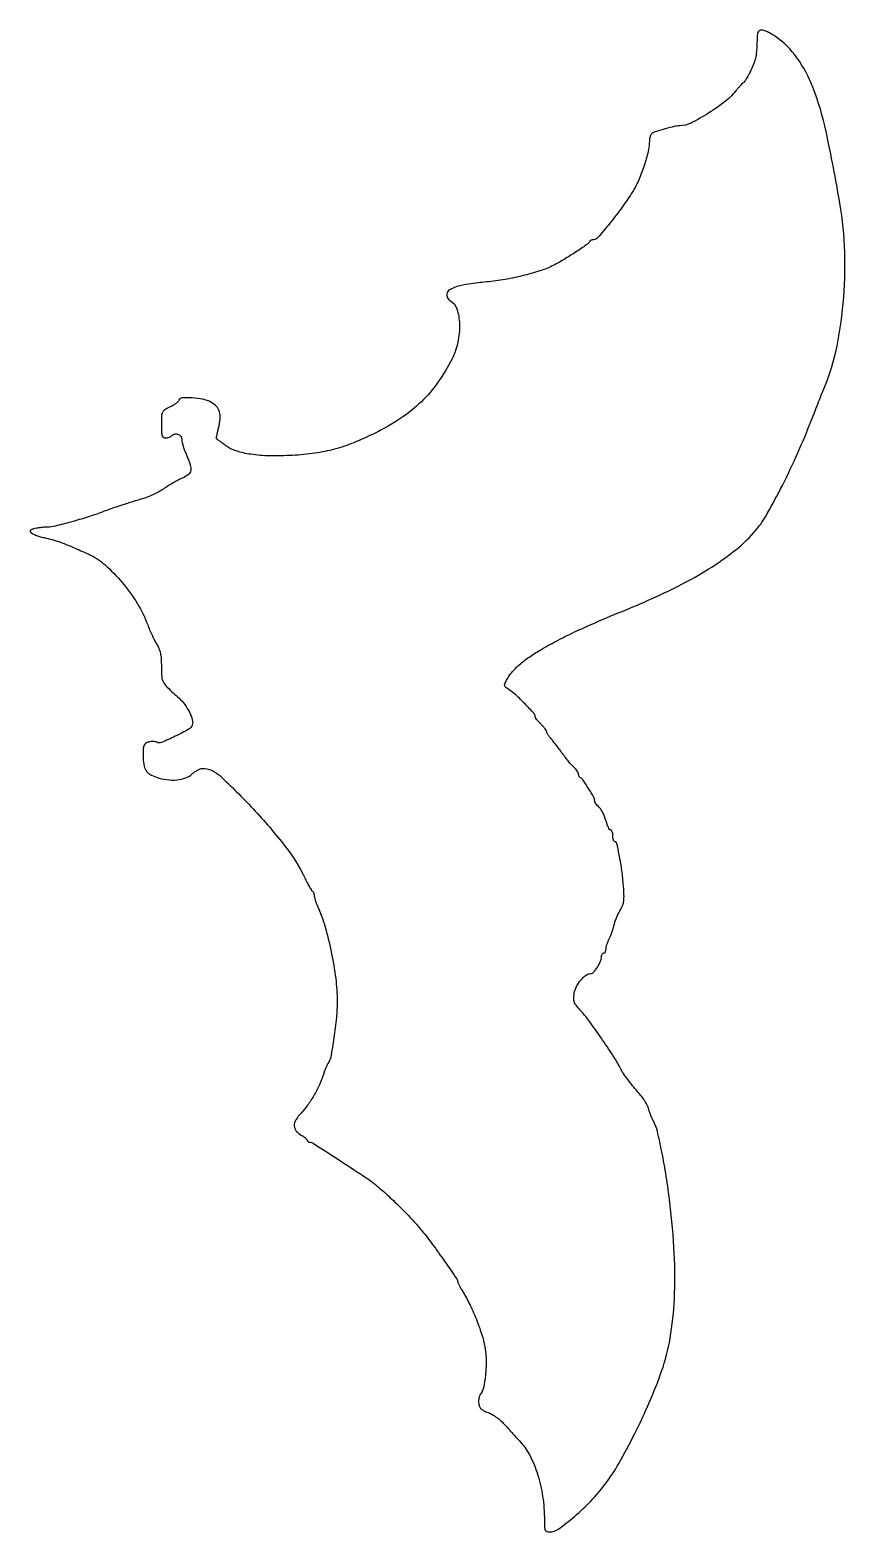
# Model space of a CAD drawing. Extents: x 0 to 358, y 0 to 659.
import ezdxf

# ---------------------------------------------------------------- set-up
doc = ezdxf.new("R2010")
doc.units = 0

msp = doc.modelspace()

# ---------------------------------------------------------------- linework, layer by layer
msp.add_lwpolyline([(319.187045, 652.660827, -0.021024), (318.994301, 649.402231, -0.031946), (318.528514, 646.604826, -0.03332), (317.72882, 643.977623, -0.025848), (316.526577, 641.239849, -0.00862), (315.493805, 639.269102, -0.012192), (314.50203, 637.554174, -0.008381), (313.623381, 636.169591, -0.145453), (313.218787, 635.829022, 0.090471), (312.811644, 635.555675, 0.011505), (312.06878, 634.798833, 0.013175), (311.223536, 633.848086, 0.010612), (310.364567, 632.784028, -0.061242), (305.524314, 627.893758, -0.02618), (298.002473, 622.570733, -0.024237), (290.280124, 618.199875, -0.111017), (285.314077, 616.955867, 0.049253), (282.948918, 616.664078, 0.01091), (278.982967, 615.68095, 0.009885), (275.074222, 614.537557, 0.066672), (273.25, 613.684317, 0.110744), (272.770436, 613.199122, 0.048954), (272.367188, 612.38755, 0.045178), (272.092557, 611.406766, 0.045713), (272, 610.396499, -0.056447), (271.466878, 605.68923, -0.023358), (269.741198, 599.508163, -0.023288), (267.331023, 593.210838, -0.035385), (264.611364, 588.022856, -0.018561), (260.123643, 581.330397, -0.013707), (254.689206, 574.258754, -0.00667), (249.314063, 567.824815, -0.218762), (247.519098, 567, 0.054064), (246.97708, 566.941221, 0.055711), (246.466027, 566.767682, 0.061696), (246.059891, 566.511982, 0.1223), (245.833333, 566.209131, -0.142386), (244.931306, 565.097668, -0.004993), (240.296313, 561.952588, -0.010036), (235.247531, 558.743978, -0.013114), (230.5, 556.026783, -0.042723), (224.96414, 553.632493, -0.018584), (217.26855, 551.37241, -0.018093), (208.782792, 549.543248, -0.021525), (200.664014, 548.456361, 0.012512), (192.883049, 547.557108, 0.037298), (187.646254, 546.415474, 0.058275), (184.384472, 545.014737, 0.229754), (183.189316, 543.256799, 0.075361), (183.194015, 542.321592, 0.077571), (183.476782, 541.439744, 0.077732), (184.014146, 540.687484, 0.076138), (184.759023, 540.128967, -0.199237), (187.632269, 536.619707, -0.066016), (188.719999, 529.918399, -0.058899), (188.0198, 522.035346, -0.064893), (185.495472, 514.804051, -0.037075), (179.28054, 504.426082, -0.047026), (172.020609, 495.939894, -0.045272), (163.070736, 488.722391, -0.030862), (151.761229, 482.149538, -0.020158), (142.438626, 477.936465, -0.030142), (133.96634, 475.09238, -0.030672), (125.325494, 473.320263, -0.021927), (115.5, 472.363102, -0.017341), (105.411719, 472.175599, -0.032184), (97.25414, 472.833221, -0.040331), (90.869094, 474.297322, -0.082376), (86.299762, 476.620704, 0.000771), (84.822255, 477.705327, 0.001158), (83.529516, 478.646659, 0.000457), (82.417059, 479.451228, 0.026386), (82.204973, 479.587911, -0.31274), (82.11616, 479.7742, -0.004442), (82.336943, 481.058718, -0.010433), (82.645629, 482.581778, -0.006461), (83.068526, 484.357861, 0.039665), (83.760183, 488.451297, 0.093698), (83.456332, 491.518189, 0.116006), (82.128591, 493.855633, 0.082323), (79.735513, 495.708933, 0.073172), (76.182991, 497.000086, 0.037177), (71.457127, 497.609286, 0.03236), (67.09393, 497.562083, 0.289957), (65.626805, 496.469852, -0.11609), (65.207142, 495.8532, -0.0263), (64.223554, 495.042219, -0.025874), (62.960449, 494.205278, -0.0226), (61.560384, 493.46163, 0.030676), (59.403688, 492.271074, 0.14238), (58.47298, 491.214626, 0.099153), (58.082439, 489.630314, 0.011007), (58, 485.886059, 0.009428), (58.061243, 482.638455, 0.064857), (58.326452, 481.067508, 0.164346), (58.880333, 480.295843, 0.156884), (59.8, 480, 0.053676), (60.572234, 480.083141, 0.038543), (61.404005, 480.332755, 0.039117), (62.167994, 480.698784, 0.065196), (62.732783, 481.132783, -0.156122), (64.018586, 481.7951, -0.153117), (65.461312, 481.594788, -0.145509), (66.583058, 480.589253, -0.138624), (67, 479.11429, 0.05946), (67.124801, 478.068546, 0.01402), (67.5875, 476.367595, 0.014241), (68.23441, 474.429225, 0.013591), (69, 472.5, -0.021303), (70.645121, 468.160442, -0.117684), (70.856888, 465.688784, -0.187119), (69.886775, 463.989649, -0.071692), (67.511051, 462.569064, 0.021685), (65.850414, 461.789008, 0.0092), (63.692451, 460.607568, 0.009082), (61.431761, 459.26021, 0.011752), (59.410935, 457.938721, -0.022529), (57.306759, 456.626569, -0.014994), (54.788394, 455.307305, -0.01511), (52.262431, 454.17216, -0.028375), (50.149883, 453.435801, 0.005303), (45.564064, 452.070998, 0.004071), (40.583322, 450.486434, 0.004145), (35.836301, 448.889874, 0.0076), (32, 447.498488, -0.014166), (25.667691, 445.295465, -0.009502), (18.316606, 443.12204, -0.007914), (11.486495, 441.358806, -0.052451), (8, 440.895871, 0.014505), (6.485598, 440.810655, 0.010939), (4.828199, 440.632471, 0.011084), (3.27679, 440.396189, 0.024985), (2.117272, 440.132919, 0.018591), (0.851993, 439.727053, 0.188371), (0.44419, 439.36941, 0.304903), (0.493058, 438.940469, 0.043211), (1.158167, 438.283696, 0.072828), (2.016317, 437.760712, 0.016264), (3.620338, 437.139674, 0.01655), (5.537963, 436.538528, 0.015321), (7.540895, 436.048282, -0.022117), (10.956823, 435.162821, -0.015666), (14.705408, 433.882232, -0.011336), (19.415776, 431.983408, -0.004135), (26, 429.089308, -0.075744), (33.199465, 424.438032, -0.037415), (40.806718, 416.611662, -0.036565), (47.506619, 407.29222, -0.049988), (52.003298, 397.990977, 0.012688), (52.849348, 395.846653, 0.009145), (53.896968, 393.497379, 0.009246), (54.976067, 391.298653, 0.019712), (55.907038, 389.650415, -0.043235), (56.902928, 387.675999, -0.043498), (57.54202, 385.563705, -0.035378), (57.890701, 383.018258, -0.016354), (58, 379.677421, 0.019447), (58.176306, 375.146087, 0.108369), (58.876254, 372.831581, 0.074367), (60.567939, 370.642983, 0.006365), (65.759501, 365.791253, -0.050108), (68.265139, 363.001626, -0.043139), (70.310934, 359.630612, -0.045011), (71.567138, 356.384859, -0.147722), (71.535285, 354.111174, -0.190335), (70.008032, 352.236023, -0.01445), (64.104321, 349.14576, -0.01304), (58.00348, 346.368058, -0.243325), (55.961194, 346.523983, 0.100555), (55.380858, 346.737889, 0.034558), (54.484391, 346.813021, 0.032696), (53.457401, 346.760761, 0.032434), (52.443165, 346.575091, 0.07208), (51.104551, 346.025135, 0.162573), (50.394445, 345.206862, 0.086538), (50.072953, 343.767643, 0.011782), (50, 340.672078, 0.034053), (50.269747, 336.715945, 0.104745), (51.172217, 334.203822, 0.121199), (52.926389, 332.482458, 0.053644), (55.899223, 331.127851, 0.047508), (60.391531, 330.097679, 0.054739), (64.784916, 330.00493, 0.061293), (68.609231, 330.822821, 0.103943), (71.405499, 332.5, -0.029665), (72.56925, 333.456768, -0.029963), (73.834307, 334.265625, -0.031403), (75.01706, 334.831404, -0.096145), (75.885739, 335, -0.189816), (83.459306, 332.017363, -0.01688), (98.249146, 317.266019, -0.022875), (112.353094, 300.763894, -0.053799), (120.867089, 287, 0.008126), (121.930316, 284.868623, 0.011639), (122.946895, 283.017708, 0.007634), (123.848508, 281.516307, 0.150242), (124.25, 281.166667, -0.135796), (124.537635, 280.930158, -0.056892), (124.779688, 280.486061, -0.050566), (124.944452, 279.922267, -0.045851), (125, 279.317796, 0.058536), (125.092692, 278.52876, 0.016152), (125.421767, 277.321803, 0.016084), (125.886205, 275.968736, 0.016183), (126.435804, 274.651129, -0.036728), (129.675587, 265.887879, -0.019126), (132.474395, 254.570951, -0.019062), (134.43531, 242.872728, -0.031399), (135.088319, 232.869021, -0.024892), (134.750646, 225.745354, -0.012505), (133.653046, 216.804272, -0.007895), (132.243584, 208.231106, -0.120058), (131.031446, 205.5, 0.055162), (130.660774, 204.890601, 0.010357), (130.133043, 203.694576, 0.010967), (129.573411, 202.264023, 0.009844), (129.055454, 200.75813, -0.029144), (127.281338, 196.182199, -0.023733), (124.874334, 191.508598, -0.024225), (122.117802, 187.222094, -0.037063), (119.292686, 183.827021, 0.056156), (116.978832, 180.820411, 0.141458), (116.268099, 178.177181, 0.173174), (117.125303, 175.908922, 0.094059), (119.473016, 174.014441, -0.023792), (120.44064, 173.435771, -0.031521), (121.257699, 172.815196, -0.032653), (121.845866, 172.235815, -0.183944), (122, 171.83102, 0.122577), (122.078885, 171.514077, 0.100764), (122.301119, 171.244112, 0.091117), (122.633523, 171.062739, 0.079607), (123.025084, 171, -0.143835), (124.580285, 170.543163, -0.000937), (136.69517, 162.721449, -0.003256), (147.760506, 155.445161, -0.027193), (152.556328, 151.855289, -0.012564), (157.708723, 147.317412, -0.009507), (163.139306, 142.091364, -0.009625), (168.250513, 136.781373, -0.015047), (172.418658, 132, -0.013599), (176.808031, 126.340807, -0.006411), (182.179715, 118.811348, -0.002013), (187.55296, 111.004778, -0.150829), (188, 109.556548, 0.116635), (188.090696, 109.173034, 0.006076), (188.675828, 108.039692, 0.009347), (189.419311, 106.702492, 0.006635), (190.300691, 105.230128, -0.026595), (193.408876, 99.533778, -0.018179), (196.347616, 92.77163, -0.018362), (198.705976, 86.038114, -0.035455), (200.003142, 80.480332, -0.039141), (200.44395, 74.993722, -0.027198), (200.117793, 68.781459, -0.02528), (199.230744, 63.191921, -0.121457), (197.840037, 60.310472, 0.094192), (197.48402, 59.66427, 0.036958), (197.23936, 58.67246, 0.034939), (197.127087, 57.531878, 0.036606), (197.177742, 56.404662, 0.065132), (197.533246, 55.001672, 0.104905), (198.213915, 53.979097, 0.082459), (199.379188, 53.164819, 0.028405), (201.287981, 52.383389, -0.051503), (203.00396, 51.586644, -0.023911), (205.053648, 50.227826, -0.023387), (207.089199, 48.581774, -0.030084), (208.787981, 46.877845, 0.001621), (210.39222, 45.07429, 0.00127), (212.143969, 43.127674, 0.001283), (213.783101, 41.324804, 0.003149), (215, 40.009952, -0.067949), (219.517329, 33.646558, -0.043948), (222.988486, 25.292601, -0.040301), (225.208984, 15.608993, -0.035284), (225.980191, 5.25, 0.010207), (226.05418, 2.191592, 0.087422), (226.350514, 0.860177, 0.201727), (226.993653, 0.224854, 0.095583), (228.159131, 0, 0.157008), (232.152452, 1.285663, 0.021489), (239.126598, 6.764782, 0.02487), (246.450006, 13.706125, 0.029133), (252.646052, 21, 0.031935), (258.628873, 30.090081, 0.013671), (265.487656, 42.920889, 0.01344), (272.091194, 57.069003, 0.016983), (277.391171, 70.5, 0.044634), (281.140996, 85.023055, 0.028652), (282.986934, 102.342251, 0.025167), (282.958504, 122.215195, 0.017684), (281.012158, 144.5, 0.008443), (279.397753, 156.008624, 0.010084), (277.475526, 166.791008, 0.008933), (275.516481, 175.785578, 0.063568), (273.951368, 179.952708, -0.01561), (273.197179, 181.494152, -0.012603), (272.48174, 183.192914, -0.012797), (271.90072, 184.795506, -0.031738), (271.581391, 186.001892, 0.082328), (271.090427, 187.307858, 0.017306), (269.793211, 189.383922, 0.017699), (268.100129, 191.71341, 0.01595), (266.189008, 194.001892, -0.014368), (264.150529, 196.427246, -0.011237), (262.075148, 199.170131, -0.011397), (260.257772, 201.812534, -0.027085), (259.06162, 203.875148, 0.026123), (256.055386, 209.082071, 0.007511), (250.870625, 216.811329, 0.007482), (245.461877, 224.374078, 0.026664), (241.677976, 228.966945, -0.020504), (239.890789, 231.082589, -0.082042), (239.085445, 232.56833, -0.093514), (238.854611, 234.132513, -0.031226), (239.09206, 236.443237, -0.078718), (240.057273, 239.337008, -0.055991), (241.965366, 242.181132, -0.058811), (244.256084, 244.317403, -0.159594), (246.340156, 245, 0.222623), (247.567326, 245.574884, 0.033231), (249.212571, 247.840148, 0.036771), (250.58247, 250.419572, 0.104047), (251, 252.404292, -0.060785), (251.074457, 253.014492, -0.079408), (251.29375, 253.531261, -0.097357), (251.6186, 253.877241, -0.156967), (252, 254, 0.170265), (252.382023, 254.133974, 0.093877), (252.70806, 254.514062, 0.074587), (252.929676, 255.080567, 0.055175), (253.006161, 255.75, -0.055209), (253.104106, 256.606756, -0.020745), (253.421641, 257.773963, -0.020253), (253.875693, 259.027159, -0.023196), (254.411911, 260.18264, 0.023315), (254.998962, 261.448446, 0.012676), (255.606619, 263.051729, 0.012606), (256.143258, 264.717147, 0.019487), (256.513624, 266.18264, -0.029289), (256.926682, 267.691937, -0.015762), (257.601513, 269.500025, -0.015648), (258.407942, 271.305688, -0.023653), (259.231116, 272.817444, 0.04363), (260.281929, 274.945243, 0.063911), (260.785507, 276.969159, 0.040988), (260.8772, 279.642591, 0.0086), (260.57363, 284.317444, 0.01295), (259.844573, 291.04519, 0.016719), (258.810095, 297.171576, 0.009549), (257.664457, 302.299303, 0.345849), (256.772615, 303, -0.26631), (256.475211, 303.170494, -0.05756), (256.226956, 303.734375, -0.045699), (256.056129, 304.542172, -0.029275), (256, 305.5, 0.03662), (255.929783, 306.457441, 0.055239), (255.717572, 307.265625, 0.072403), (255.406961, 307.818718, 0.232705), (255.038544, 308, -0.253064), (254.599939, 308.23718, -0.029479), (254.025976, 309.238672, -0.029687), (253.446514, 310.601195, -0.019933), (252.941634, 312.216754, 0.028365), (252.367015, 313.952185, 0.025351), (251.580687, 315.679683, 0.026198), (250.713267, 317.159347, 0.06854), (249.90309, 318.08405, -0.031443), (249.174783, 318.800678, -0.033557), (248.559033, 319.588314, -0.035673), (248.128192, 320.331935, -0.113941), (248, 320.887167, 0.129098), (247.587832, 322.4569, 0.01005), (245.361957, 326.224268, 0.009166), (242.977086, 329.928012, 0.152893), (241.850539, 330.833333, -0.10689), (241.525218, 331.049501, -0.065933), (241.249846, 331.419613, -0.061562), (241.063459, 331.879547, -0.065607), (241, 332.361092, 0.103069), (240.880748, 332.933455, 0.035122), (240.485938, 333.689893, 0.033165), (239.919698, 334.48715, 0.032603), (239.25, 335.207389, -0.013826), (237.906329, 336.547873, -0.018389), (236.76593, 337.842454, -0.010163), (235.30939, 339.699688, -0.001521), (232.46984, 343.5, 0.003886), (231.241152, 345.128295, 0.004063), (230.005203, 346.71317, 0.003904), (228.915867, 348.065058, 0.017891), (228.25, 348.821429, -0.030057), (227.77162, 349.392235, -0.030416), (227.367187, 350.014103, -0.031925), (227.084399, 350.596571, -0.097344), (227, 351.025974, 0.140695), (226.86129, 351.509162, 0.019325), (226.265625, 352.38405, 0.020937), (225.457311, 353.38717, 0.016317), (224.5, 354.409091, -0.014429), (223.541452, 355.424617, -0.018922), (222.729767, 356.408381, -0.016684), (222.122669, 357.261207, -0.142341), (221.984314, 357.704545, 0.182194), (221.423187, 359.108806, 0.006881), (217.48465, 363.299855, 0.012491), (213.481551, 367.241839, 0.049253), (210.739723, 369.344848, -0.02125), (209.112633, 370.454103, -0.160697), (208.586152, 371.205356, -0.170675), (208.626835, 372.098977, -0.024694), (209.403731, 373.779787, -0.055309), (211.671239, 377.145596, -0.03626), (214.949076, 380.486695, -0.030436), (219.29188, 383.868417, -0.018331), (224.810305, 387.359822, -0.012369), (232.071277, 391.352102, -0.010608), (239.898998, 395.198779, -0.007991), (249.720787, 399.57973, -0.00307), (263.5, 405.363903, 0.015804), (282.32851, 413.83782, 0.025192), (297.776181, 422.375071, 0.029734), (309.978682, 430.989359, 0.051132), (318.848466, 439.699729, 0.044902), (323.735992, 446.804915, 0.011348), (330.343834, 459.190141, 0.011709), (337.130445, 473.45758, 0.013122), (342.973964, 487.5, -0.000827), (344.663312, 491.858779, -0.001067), (346.230072, 495.85625, -0.000808), (347.555991, 499.202233, -0.009407), (348.101191, 500.5, 0.050134), (353.783948, 517.860383, 0.031557), (357.040466, 538.968763, 0.030399), (357.696919, 561.445946, 0.033993), (355.544274, 583, 0.010867), (349.526426, 614.420232, 0.03938), (343.717317, 633.908955, 0.063202), (336.736284, 646.851894, 0.086616), (327.319825, 656.113635, 0.019475), (325.578415, 657.218479, 0.021159), (323.802903, 658.15213, 0.021213), (322.224522, 658.818308, 0.089478), (321.217359, 659, 0.145552), (320.207319, 658.699609, 0.172349), (319.60659, 657.911522, 0.065097), (319.307948, 656.269861, 0.008225)], format="xyb", close=True)

doc.saveas('drawing.dxf')
